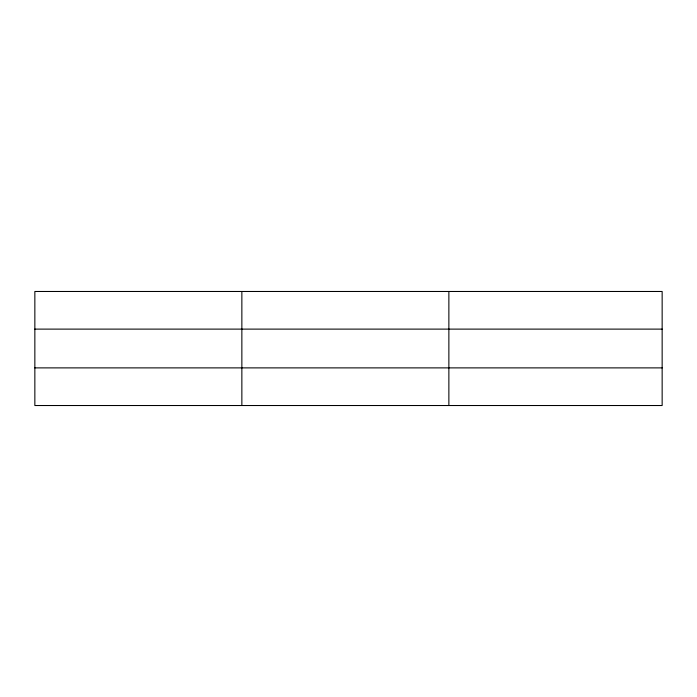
<?xml version="1.0" encoding="UTF-8"?>
<svg xmlns="http://www.w3.org/2000/svg" width="697" height="697" viewBox="0 0 697 697"><rect width="100%" height="100%" fill="white"/><g stroke="black" fill="none" stroke-linecap="round" stroke-linejoin="round"><path stroke-width="1.05" d="M241.859 291.477L241.859 405.523M448.868 291.477L448.868 405.523M662.15 367.885L662.15 405.523L34.85 405.523L34.85 291.477L662.15 291.477L662.15 367.885L34.85 367.885M34.85 329.115L662.15 329.115"/></g></svg>
